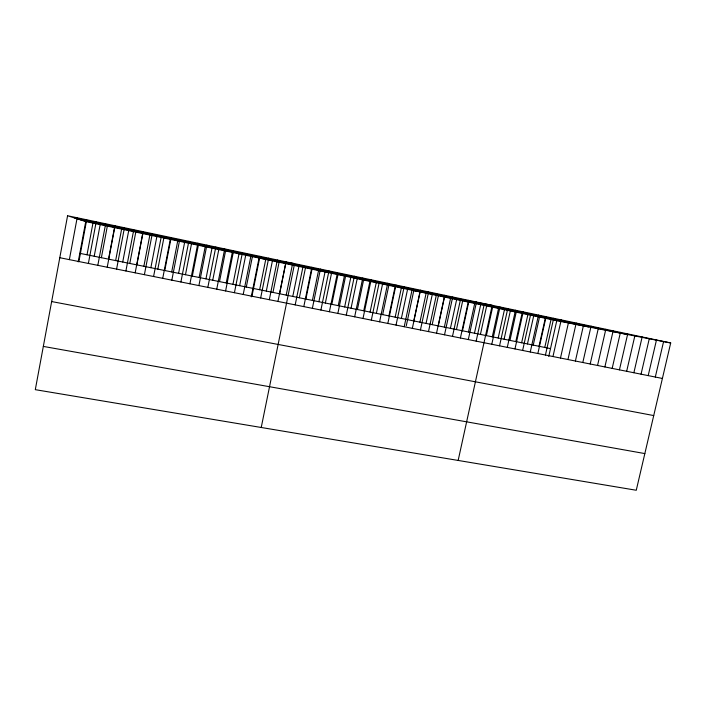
<?xml version="1.0" encoding="UTF-8"?>
<svg xmlns="http://www.w3.org/2000/svg" width="706" height="706" viewBox="0 0 706 706"><rect width="100%" height="100%" fill="white"/><g stroke="black" fill="none" stroke-linecap="round" stroke-linejoin="round"><path stroke-width="1.06" d="M67.582 215.745L35.3 389.668L636.265 490.255L670.7 342.966L67.582 215.745L85.744 221.569L556.778 320.7L670.7 342.966M69.364 259.64L77.166 217.766M78.198 261.891L85.744 221.569M78.895 261.547L86.714 219.787M87.014 254.795L92.963 223.087M88.382 263.453L96.21 221.79M94.207 256.252L100.164 224.605M97.825 265.341L105.662 223.784M101.382 257.699L107.338 226.114M108.521 259.146L114.487 227.623M107.224 267.221L115.078 225.77M115.643 260.585L121.617 229.123M116.587 269.101L124.441 227.747M122.729 262.023L128.713 230.615M125.897 270.963L133.769 229.706M129.798 263.453L135.79 232.106M135.173 272.825L143.053 231.665M136.84 264.874L142.841 233.589M143.865 266.294L149.866 235.063M144.395 274.669L152.293 233.615M150.855 267.715L156.864 236.536M153.581 276.514L161.489 235.557M157.826 269.127L163.845 238.01M162.733 278.34L170.649 237.49M164.772 270.53L170.79 239.466M171.699 271.934L177.727 240.931M171.832 280.167L179.765 239.413M178.6 273.328L184.628 242.379M180.895 281.985L188.837 241.328M185.475 274.722L191.511 243.826M189.923 283.794L197.865 243.226M192.323 276.108L198.368 245.273M199.154 277.484L205.199 246.712M198.898 285.595L206.858 245.123M205.958 278.87L212.012 248.141M207.838 287.386L215.807 247.012M212.735 280.238L218.798 249.571M216.742 289.169L224.72 248.891M219.495 281.606L225.558 250.992M226.229 282.974L232.3 252.413M225.602 290.943L233.589 250.762M232.945 284.333L239.025 253.825M234.427 292.708L242.423 252.624M239.634 285.683L245.714 255.237M243.208 294.473L251.212 254.487M246.306 287.033L252.386 256.64M251.248 296.855L259.04 258.043L294.587 263.629L261.229 427.483M251.954 296.22L259.967 256.331M259.64 289.734L265.738 259.446M260.655 297.967L268.677 258.167M266.312 291.084L272.419 260.858M269.321 299.706L277.352 259.993M272.966 292.425L279.073 262.253M277.952 301.427L285.992 261.82M279.594 293.767L285.709 263.656M286.195 295.108L292.319 265.041M292.778 296.441L298.903 266.427M295.187 304.886L303.245 265.456M299.344 297.764L305.469 267.812M303.801 306.607L311.858 267.274M305.883 299.088L312.008 269.189M312.396 300.412L318.53 270.557M312.37 308.328L320.436 269.083M318.891 301.727L325.034 271.925M320.903 310.04L328.978 270.883M325.36 303.033L331.511 273.293M329.393 311.734L337.486 272.684M331.811 304.339L337.962 274.652M338.245 305.645L344.396 276.002M337.856 313.429L345.949 274.466M344.652 306.942L350.811 277.352M346.275 315.123L354.377 276.24M351.041 308.231L357.201 278.702M354.659 316.8L362.769 278.014M357.404 309.519L363.572 280.035M363.749 310.808L369.918 281.376M363.008 318.477L371.127 279.779M370.076 312.087L376.245 282.709M371.321 320.136L379.44 281.526M376.377 313.358L382.555 284.033M379.59 321.795L387.726 283.274M382.661 314.629L388.838 285.356M388.918 315.9L395.104 286.671M387.832 323.445L395.969 285.012M395.166 317.162L401.352 287.986M396.04 325.087L404.176 286.751M401.379 318.424L407.574 289.301M404.203 326.728L412.357 288.472M406.285 325.775L413.778 290.607L492.197 305.319L458.159 460.444M413.76 320.93L419.964 291.905M412.339 328.352L420.494 290.192M419.92 322.174L426.124 293.202M420.441 329.976L428.595 291.896M426.062 323.419L432.266 294.499M428.498 331.591L436.67 293.599M432.178 324.654L438.391 295.788M436.529 333.206L444.701 295.293M438.276 325.89L444.498 297.067M444.356 327.116L450.578 298.347M444.524 334.803L452.705 296.988M450.419 328.343L456.641 299.626M452.484 336.4L460.674 298.664M456.455 329.57L462.686 300.897M460.409 337.989L468.599 300.341M462.483 330.787L468.705 302.168M468.484 332.005L474.714 303.43M468.307 339.568L476.497 302M474.458 333.214L480.698 304.683M476.162 341.148L484.369 303.659M480.424 334.423L486.663 305.945M486.372 335.624L492.612 307.198M492.294 336.824L498.533 308.443M491.782 344.272L499.998 306.96M498.198 338.015L504.446 309.687M499.548 345.825L507.764 308.601M504.084 339.207L510.332 310.922M507.279 347.378L515.495 310.225M509.953 340.398L516.21 312.158M515.804 341.58L522.061 313.393M514.974 348.923L523.199 311.849M521.637 342.763L527.894 314.62M522.634 350.458L530.868 313.473M527.444 343.937L533.71 315.847M530.268 351.985L538.501 315.079M533.242 345.11L539.499 317.065M539.013 346.275L545.279 318.282M537.866 353.503L546.109 316.685M544.776 347.44L551.042 319.491M545.438 355.021L553.68 318.282M548.756 356.406L556.778 320.7M552.975 356.53L561.226 319.871M560.485 358.039L568.736 321.459M567.959 359.539L576.211 323.039M575.399 361.031L583.659 324.61M582.812 362.513L591.081 326.172M590.198 363.996L598.467 327.725M597.55 365.47L605.819 329.278M604.874 366.935L613.152 330.823M612.173 368.391L620.442 332.367M619.436 369.847L627.713 333.903M626.663 371.303L634.95 335.429M633.873 372.742L642.16 336.947M641.048 374.18L649.335 338.456M648.196 375.61L656.483 339.965M655.309 377.039L663.605 341.475M43.331 346.417L644.843 453.579M51.653 301.559L653.73 415.569M59.789 257.716L662.404 378.46M79.796 253.33L550.512 348.605M74.739 218.039L626.76 334.379M80.811 219.99L588.53 326.904"/></g></svg>
